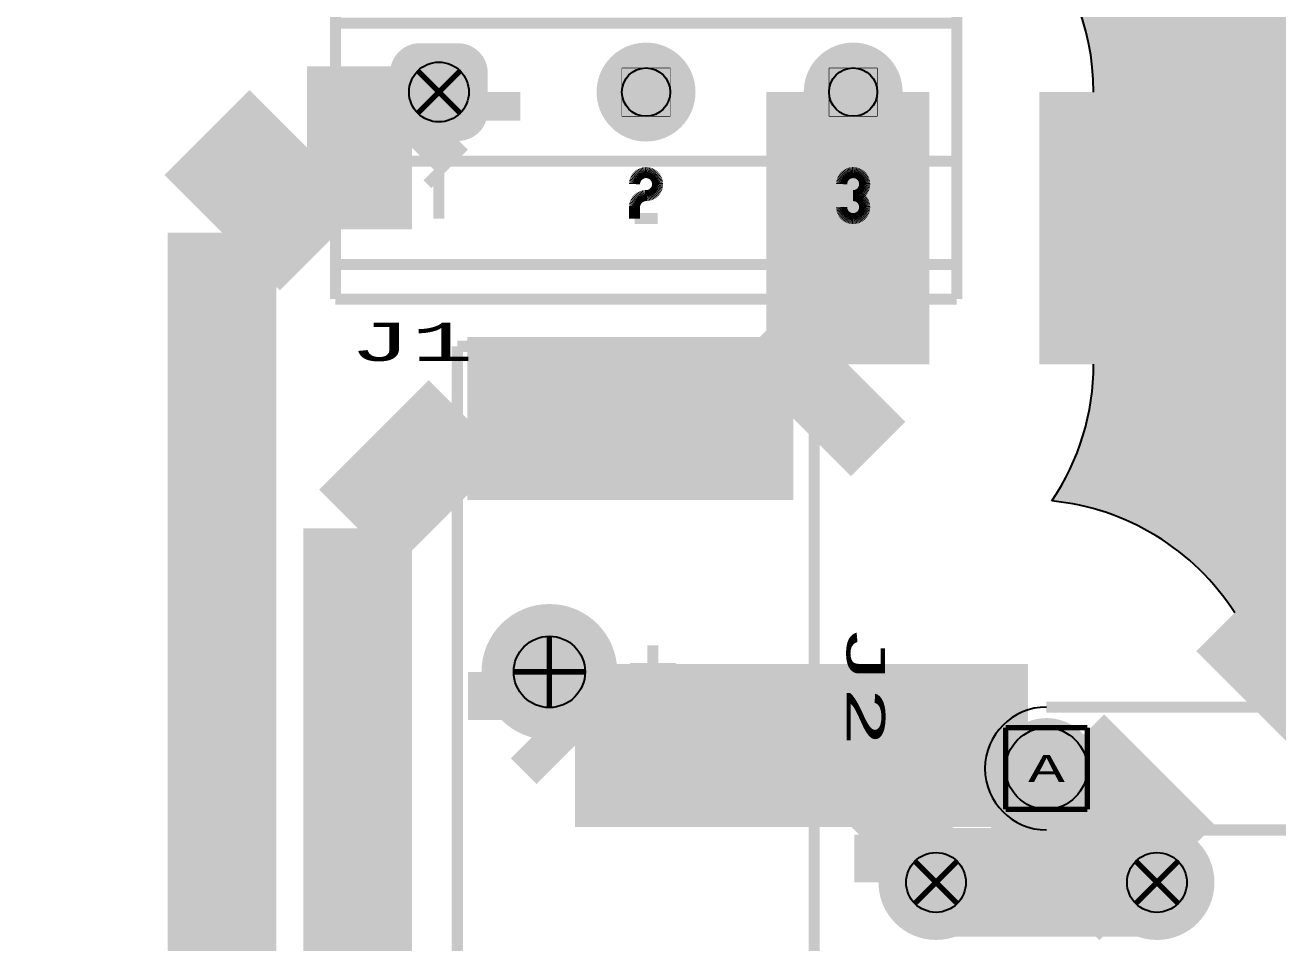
# Model space of a CAD drawing. Extents: x -3 to 268, y -4 to 76.
# Drawn here: x -2.53 to 20.51, y 29.56 to 46.45 of the extents above; entities that cross this region are included whole.
import ezdxf
from ezdxf.enums import TextEntityAlignment as Align

# ---------------------------------------------------------------- set-up
doc = ezdxf.new("R2010")
doc.units = 0
for name, color, linetype in [('3D_INFO_TOP', 1, 'CONTINUOUS'), ('BOARD_OUTLINE', 2, 'CONTINUOUS'), ('COPPER_BOTTOM', 3, 'CONTINUOUS'), ('COPPER_TOP', 1, 'CONTINUOUS'), ('DRILL', 255, 'CONTINUOUS'), ('DRILL_SYMBOLS', 255, 'CONTINUOUS'), ('SILKSCREEN_TOP', 4, 'CONTINUOUS'), ('SOLDER_MASK_BOTTOM', 212, 'CONTINUOUS'), ('SOLDER_MASK_TOP', 200, 'CONTINUOUS')]:
    doc.layers.add(name, color=color, linetype=linetype)
doc.styles.add('MONOTxtStyle', font='monotxt')

msp = doc.modelspace()

# ---------------------------------------------------------------- hatches: boundary and pattern name
at = {"layer": 'COPPER_BOTTOM'}
h = msp.add_hatch(color=3, dxfattribs=at)
edge = h.paths.add_edge_path()
edge.add_line((17.121773, 40.204), (17.121773, 45.212))
edge.add_arc((12.6, 45.212), 4.521773, 0, 89.39211)
edge.add_arc((10.1331, 52.8689), 4.019354, 308.732923, 340.122653)
edge.add_arc((12.6731, 55.588898), 4.270563, 286.877979, 306.271863)
edge.add_arc((19.16, 52.832), 4.019354, 189.828621, 270)
edge.add_line((19.16, 48.812646), (22.617722, 48.812646))
edge.add_arc((26.416, 47.498), 4.019354, 160.908426, 263.066546)
edge.add_arc((29.464, 41.148), 4.248918, 146.258643, 229.937248)
edge.add_arc((27.94, 33.02), 5.024192, 103.944214, 180)
edge.add_line((22.915808, 33.02), (22.915808, 24.316983))
edge.add_arc((22.86, 23.876), 0.4445, 82.787348, 96.488087)
edge.add_line((22.809773, 24.317653), (22.809773, 24.892))
edge.add_arc((18.288, 24.892), 4.521773, 0, 39.710513)
edge.add_arc((18.287998, 30.670001), 4.521773, 320.289521, 45)
edge.add_line((21.485375, 33.867377), (19.719707, 35.633045))
edge.add_arc((15.916, 33.188), 4.521773, 32.733139, 84.39963)
edge.add_arc((12.6, 40.204), 4.521773, 326.194389, 0)
h = msp.add_hatch(color=256, dxfattribs=at)
edge = h.paths.add_edge_path()
edge.add_line((4.180459, 45.56125), (4.180459, 44.86275))
edge.add_arc((4.73075, 44.86275), 0.550291, 180, 270)
edge.add_line((4.73075, 44.312459), (5.42925, 44.312459))
edge.add_arc((5.42925, 44.86275), 0.550291, 270, 0)
edge.add_line((5.979541, 44.86275), (5.979541, 45.56125))
edge.add_arc((5.42925, 45.56125), 0.550291, 0, 90)
edge.add_line((5.42925, 46.111541), (4.73075, 46.111541))
edge.add_arc((4.73075, 45.56125), 0.550291, 90, 180)
edge = h.paths.add_edge_path()
edge.add_arc((5.08, 45.212), 0.550291, 0, 360)
h = msp.add_hatch(color=256, dxfattribs=at)
edge = h.paths.add_edge_path()
edge.add_arc((8.89, 45.212), 0.910082, 0, 360)
edge = h.paths.add_edge_path()
edge.add_arc((8.89, 45.212), 0.4445, 0, 360)
h = msp.add_hatch(color=256, dxfattribs=at)
edge = h.paths.add_edge_path()
edge.add_arc((12.7, 45.212), 0.910082, 0, 360)
edge = h.paths.add_edge_path()
edge.add_arc((12.7, 45.212), 0.4445, 0, 360)
h = msp.add_hatch(color=256, dxfattribs=at)
edge = h.paths.add_edge_path()
edge.add_arc((7.112, 34.544001), 1.248918, 0, 360)
edge = h.paths.add_edge_path()
edge.add_arc((7.112, 34.544001), 0.656209, 0, 360)
msp.add_hatch(color=256, dxfattribs=at).paths.add_polyline_path([(17.1838, 32.766), (17.179332, 32.85694), (17.165972, 32.947004), (17.143849, 33.035326), (17.113175, 33.121053), (17.074246, 33.203361), (17.027437, 33.281458), (16.973199, 33.35459), (16.912054, 33.422054), (16.84459, 33.483199), (16.771458, 33.537437), (16.693361, 33.584246), (16.611053, 33.623175), (16.525326, 33.653849), (16.437004, 33.675972), (16.34694, 33.689332), (16.256, 33.6938), (16.16506, 33.689332), (16.074996, 33.675972), (15.986674, 33.653849), (15.900947, 33.623175), (15.818639, 33.584246), (15.740542, 33.537437), (15.66741, 33.483199), (15.599946, 33.422054), (15.538801, 33.35459), (15.484563, 33.281458), (15.437754, 33.203361), (15.398825, 33.121053), (15.368151, 33.035326), (15.346028, 32.947004), (15.332668, 32.85694), (15.3282, 32.766), (15.332668, 32.67506), (15.346028, 32.584996), (15.368151, 32.496674), (15.398825, 32.410947), (15.437754, 32.328639), (15.484563, 32.250542), (15.538801, 32.17741), (15.599946, 32.109946), (15.66741, 32.048801), (15.740542, 31.994563), (15.818639, 31.947754), (15.900947, 31.908825), (15.986674, 31.878151), (16.074996, 31.856028), (16.16506, 31.842668), (16.256, 31.8382), (16.256, 32.016), (16.182488, 32.019612), (16.109683, 32.030412), (16.038287, 32.048295), (15.968988, 32.073091), (15.902453, 32.10456), (15.839323, 32.142398), (15.780206, 32.186243), (15.72567, 32.23567), (15.676243, 32.290206), (15.632398, 32.349323), (15.59456, 32.412453), (15.563091, 32.478988), (15.538295, 32.548287), (15.520412, 32.619683), (15.509612, 32.692488), (15.506, 32.766), (15.509612, 32.839512), (15.520412, 32.912317), (15.538295, 32.983713), (15.563091, 33.053012), (15.59456, 33.119547), (15.632398, 33.182677), (15.676243, 33.241794), (15.72567, 33.29633), (15.780206, 33.345757), (15.839323, 33.389602), (15.902453, 33.42744), (15.968988, 33.458909), (16.038287, 33.483705), (16.109683, 33.501588), (16.182488, 33.512388), (16.256, 33.516), (16.329512, 33.512388), (16.402317, 33.501588), (16.473713, 33.483705), (16.543012, 33.458909), (16.609547, 33.42744), (16.672677, 33.389602), (16.731794, 33.345757), (16.78633, 33.29633), (16.835757, 33.241794), (16.879602, 33.182677), (16.91744, 33.119547), (16.948909, 33.053012), (16.973705, 32.983713), (16.991588, 32.912317), (17.002388, 32.839512), (17.006, 32.766), (17.002388, 32.692488), (16.991588, 32.619683), (16.973705, 32.548287), (16.948909, 32.478988), (16.91744, 32.412453), (16.879602, 32.349323), (16.835757, 32.290206), (16.78633, 32.23567), (16.731794, 32.186243), (16.672677, 32.142398), (16.609547, 32.10456), (16.543012, 32.073091), (16.473713, 32.048295), (16.402317, 32.030412), (16.329512, 32.019612), (16.256, 32.016), (16.256, 31.8382), (16.34694, 31.842668), (16.437004, 31.856028), (16.525326, 31.878151), (16.611053, 31.908825), (16.693361, 31.947754), (16.771458, 31.994563), (16.84459, 32.048801), (16.912054, 32.109946), (16.973199, 32.17741), (17.027437, 32.250542), (17.074246, 32.328639), (17.113175, 32.410947), (17.143849, 32.496674), (17.165972, 32.584996), (17.179332, 32.67506)])
h = msp.add_hatch(color=256, dxfattribs=at)
edge = h.paths.add_edge_path()
edge.add_arc((14.224, 30.67), 1.058418, 0, 360)
edge = h.paths.add_edge_path()
edge.add_arc((14.224, 30.67), 0.550291, 0, 360)
h = msp.add_hatch(color=256, dxfattribs=at)
edge = h.paths.add_edge_path()
edge.add_arc((18.288, 30.67), 1.058418, 0, 360)
edge = h.paths.add_edge_path()
edge.add_arc((18.288, 30.67), 0.550291, 0, 360)
at = {"layer": 'COPPER_TOP'}
h = msp.add_hatch(color=256, dxfattribs=at)
edge = h.paths.add_edge_path()
edge.add_line((4.180459, 45.56125), (4.180459, 44.86275))
edge.add_arc((4.73075, 44.86275), 0.550291, 180, 270)
edge.add_line((4.73075, 44.312459), (5.42925, 44.312459))
edge.add_arc((5.42925, 44.86275), 0.550291, 270, 0)
edge.add_line((5.979541, 44.86275), (5.979541, 45.56125))
edge.add_arc((5.42925, 45.56125), 0.550291, 0, 90)
edge.add_line((5.42925, 46.111541), (4.73075, 46.111541))
edge.add_arc((4.73075, 45.56125), 0.550291, 90, 180)
edge = h.paths.add_edge_path()
edge.add_arc((5.08, 45.212), 0.550291, 0, 360)
h = msp.add_hatch(color=256, dxfattribs=at)
edge = h.paths.add_edge_path()
edge.add_arc((8.89, 45.212), 0.910082, 0, 360)
edge = h.paths.add_edge_path()
edge.add_arc((8.89, 45.212), 0.4445, 0, 360)
h = msp.add_hatch(color=256, dxfattribs=at)
edge = h.paths.add_edge_path()
edge.add_arc((12.7, 45.212), 0.910082, 0, 360)
edge = h.paths.add_edge_path()
edge.add_arc((12.7, 45.212), 0.4445, 0, 360)
h = msp.add_hatch(color=256, dxfattribs=at)
edge = h.paths.add_edge_path()
edge.add_arc((7.112, 34.544001), 1.248918, 0, 360)
edge = h.paths.add_edge_path()
edge.add_arc((7.112, 34.544001), 0.656209, 0, 360)
msp.add_hatch(color=256, dxfattribs=at).paths.add_polyline_path([(17.1838, 32.766), (17.179332, 32.85694), (17.165972, 32.947004), (17.143849, 33.035326), (17.113175, 33.121053), (17.074246, 33.203361), (17.027437, 33.281458), (16.973199, 33.35459), (16.912054, 33.422054), (16.84459, 33.483199), (16.771458, 33.537437), (16.693361, 33.584246), (16.611053, 33.623175), (16.525326, 33.653849), (16.437004, 33.675972), (16.34694, 33.689332), (16.256, 33.6938), (16.16506, 33.689332), (16.074996, 33.675972), (15.986674, 33.653849), (15.900947, 33.623175), (15.818639, 33.584246), (15.740542, 33.537437), (15.66741, 33.483199), (15.599946, 33.422054), (15.538801, 33.35459), (15.484563, 33.281458), (15.437754, 33.203361), (15.398825, 33.121053), (15.368151, 33.035326), (15.346028, 32.947004), (15.332668, 32.85694), (15.3282, 32.766), (15.332668, 32.67506), (15.346028, 32.584996), (15.368151, 32.496674), (15.398825, 32.410947), (15.437754, 32.328639), (15.484563, 32.250542), (15.538801, 32.17741), (15.599946, 32.109946), (15.66741, 32.048801), (15.740542, 31.994563), (15.818639, 31.947754), (15.900947, 31.908825), (15.986674, 31.878151), (16.074996, 31.856028), (16.16506, 31.842668), (16.256, 31.8382), (16.256, 32.016), (16.182488, 32.019612), (16.109683, 32.030412), (16.038287, 32.048295), (15.968988, 32.073091), (15.902453, 32.10456), (15.839323, 32.142398), (15.780206, 32.186243), (15.72567, 32.23567), (15.676243, 32.290206), (15.632398, 32.349323), (15.59456, 32.412453), (15.563091, 32.478988), (15.538295, 32.548287), (15.520412, 32.619683), (15.509612, 32.692488), (15.506, 32.766), (15.509612, 32.839512), (15.520412, 32.912317), (15.538295, 32.983713), (15.563091, 33.053012), (15.59456, 33.119547), (15.632398, 33.182677), (15.676243, 33.241794), (15.72567, 33.29633), (15.780206, 33.345757), (15.839323, 33.389602), (15.902453, 33.42744), (15.968988, 33.458909), (16.038287, 33.483705), (16.109683, 33.501588), (16.182488, 33.512388), (16.256, 33.516), (16.329512, 33.512388), (16.402317, 33.501588), (16.473713, 33.483705), (16.543012, 33.458909), (16.609547, 33.42744), (16.672677, 33.389602), (16.731794, 33.345757), (16.78633, 33.29633), (16.835757, 33.241794), (16.879602, 33.182677), (16.91744, 33.119547), (16.948909, 33.053012), (16.973705, 32.983713), (16.991588, 32.912317), (17.002388, 32.839512), (17.006, 32.766), (17.002388, 32.692488), (16.991588, 32.619683), (16.973705, 32.548287), (16.948909, 32.478988), (16.91744, 32.412453), (16.879602, 32.349323), (16.835757, 32.290206), (16.78633, 32.23567), (16.731794, 32.186243), (16.672677, 32.142398), (16.609547, 32.10456), (16.543012, 32.073091), (16.473713, 32.048295), (16.402317, 32.030412), (16.329512, 32.019612), (16.256, 32.016), (16.256, 31.8382), (16.34694, 31.842668), (16.437004, 31.856028), (16.525326, 31.878151), (16.611053, 31.908825), (16.693361, 31.947754), (16.771458, 31.994563), (16.84459, 32.048801), (16.912054, 32.109946), (16.973199, 32.17741), (17.027437, 32.250542), (17.074246, 32.328639), (17.113175, 32.410947), (17.143849, 32.496674), (17.165972, 32.584996), (17.179332, 32.67506)])
h = msp.add_hatch(color=256, dxfattribs=at)
edge = h.paths.add_edge_path()
edge.add_arc((14.224, 30.67), 1.058418, 0, 360)
edge = h.paths.add_edge_path()
edge.add_arc((14.224, 30.67), 0.550291, 0, 360)
h = msp.add_hatch(color=256, dxfattribs=at)
edge = h.paths.add_edge_path()
edge.add_arc((18.288, 30.67), 1.058418, 0, 360)
edge = h.paths.add_edge_path()
edge.add_arc((18.288, 30.67), 0.550291, 0, 360)
at = {"layer": 'DRILL'}
h = msp.add_hatch(color=255, dxfattribs=at)
edge = h.paths.add_edge_path()
edge.add_arc((5.08, 45.212), 0.550291, 0, 360)
h = msp.add_hatch(color=255, dxfattribs=at)
edge = h.paths.add_edge_path()
edge.add_arc((8.89, 45.212), 0.4445, 0, 360)
h = msp.add_hatch(color=255, dxfattribs=at)
edge = h.paths.add_edge_path()
edge.add_arc((12.7, 45.212), 0.4445, 0, 360)
h = msp.add_hatch(color=255, dxfattribs=at)
edge = h.paths.add_edge_path()
edge.add_arc((7.112, 34.544001), 0.656209, 0, 360)
h = msp.add_hatch(color=255, dxfattribs=at)
edge = h.paths.add_edge_path()
edge.add_arc((16.256, 32.766), 0.75, 0, 360)
h = msp.add_hatch(color=255, dxfattribs=at)
edge = h.paths.add_edge_path()
edge.add_arc((14.224, 30.67), 0.550291, 0, 360)
h = msp.add_hatch(color=255, dxfattribs=at)
edge = h.paths.add_edge_path()
edge.add_arc((18.288, 30.67), 0.550291, 0, 360)
at = {"layer": 'SOLDER_MASK_BOTTOM'}
h = msp.add_hatch(color=256, dxfattribs=at)
edge = h.paths.add_edge_path()
edge.add_line((4.180459, 45.56125), (4.180459, 44.86275))
edge.add_arc((4.73075, 44.86275), 0.550291, 180, 270)
edge.add_line((4.73075, 44.312459), (5.42925, 44.312459))
edge.add_arc((5.42925, 44.86275), 0.550291, 270, 0)
edge.add_line((5.979541, 44.86275), (5.979541, 45.56125))
edge.add_arc((5.42925, 45.56125), 0.550291, 0, 90)
edge.add_line((5.42925, 46.111541), (4.73075, 46.111541))
edge.add_arc((4.73075, 45.56125), 0.550291, 90, 180)
edge = h.paths.add_edge_path()
edge.add_arc((5.08, 45.212), 0.550291, 0, 360)
h = msp.add_hatch(color=256, dxfattribs=at)
edge = h.paths.add_edge_path()
edge.add_arc((8.89, 45.212), 0.910082, 0, 360)
edge = h.paths.add_edge_path()
edge.add_arc((8.89, 45.212), 0.4445, 0, 360)
h = msp.add_hatch(color=256, dxfattribs=at)
edge = h.paths.add_edge_path()
edge.add_arc((12.7, 45.212), 0.910082, 0, 360)
edge = h.paths.add_edge_path()
edge.add_arc((12.7, 45.212), 0.4445, 0, 360)
h = msp.add_hatch(color=256, dxfattribs=at)
edge = h.paths.add_edge_path()
edge.add_arc((7.112, 34.544001), 1.248918, 0, 360)
edge = h.paths.add_edge_path()
edge.add_arc((7.112, 34.544001), 0.656209, 0, 360)
msp.add_hatch(color=212, dxfattribs=at).paths.add_polyline_path([(17.1838, 32.766), (17.179332, 32.85694), (17.165972, 32.947004), (17.143849, 33.035326), (17.113175, 33.121053), (17.074246, 33.203361), (17.027437, 33.281458), (16.973199, 33.35459), (16.912054, 33.422054), (16.84459, 33.483199), (16.771458, 33.537437), (16.693361, 33.584246), (16.611053, 33.623175), (16.525326, 33.653849), (16.437004, 33.675972), (16.34694, 33.689332), (16.256, 33.6938), (16.16506, 33.689332), (16.074996, 33.675972), (15.986674, 33.653849), (15.900947, 33.623175), (15.818639, 33.584246), (15.740542, 33.537437), (15.66741, 33.483199), (15.599946, 33.422054), (15.538801, 33.35459), (15.484563, 33.281458), (15.437754, 33.203361), (15.398825, 33.121053), (15.368151, 33.035326), (15.346028, 32.947004), (15.332668, 32.85694), (15.3282, 32.766), (15.332668, 32.67506), (15.346028, 32.584996), (15.368151, 32.496674), (15.398825, 32.410947), (15.437754, 32.328639), (15.484563, 32.250542), (15.538801, 32.17741), (15.599946, 32.109946), (15.66741, 32.048801), (15.740542, 31.994563), (15.818639, 31.947754), (15.900947, 31.908825), (15.986674, 31.878151), (16.074996, 31.856028), (16.16506, 31.842668), (16.256, 31.8382), (16.256, 32.016), (16.182488, 32.019612), (16.109683, 32.030412), (16.038287, 32.048295), (15.968988, 32.073091), (15.902453, 32.10456), (15.839323, 32.142398), (15.780206, 32.186243), (15.72567, 32.23567), (15.676243, 32.290206), (15.632398, 32.349323), (15.59456, 32.412453), (15.563091, 32.478988), (15.538295, 32.548287), (15.520412, 32.619683), (15.509612, 32.692488), (15.506, 32.766), (15.509612, 32.839512), (15.520412, 32.912317), (15.538295, 32.983713), (15.563091, 33.053012), (15.59456, 33.119547), (15.632398, 33.182677), (15.676243, 33.241794), (15.72567, 33.29633), (15.780206, 33.345757), (15.839323, 33.389602), (15.902453, 33.42744), (15.968988, 33.458909), (16.038287, 33.483705), (16.109683, 33.501588), (16.182488, 33.512388), (16.256, 33.516), (16.329512, 33.512388), (16.402317, 33.501588), (16.473713, 33.483705), (16.543012, 33.458909), (16.609547, 33.42744), (16.672677, 33.389602), (16.731794, 33.345757), (16.78633, 33.29633), (16.835757, 33.241794), (16.879602, 33.182677), (16.91744, 33.119547), (16.948909, 33.053012), (16.973705, 32.983713), (16.991588, 32.912317), (17.002388, 32.839512), (17.006, 32.766), (17.002388, 32.692488), (16.991588, 32.619683), (16.973705, 32.548287), (16.948909, 32.478988), (16.91744, 32.412453), (16.879602, 32.349323), (16.835757, 32.290206), (16.78633, 32.23567), (16.731794, 32.186243), (16.672677, 32.142398), (16.609547, 32.10456), (16.543012, 32.073091), (16.473713, 32.048295), (16.402317, 32.030412), (16.329512, 32.019612), (16.256, 32.016), (16.256, 31.8382), (16.34694, 31.842668), (16.437004, 31.856028), (16.525326, 31.878151), (16.611053, 31.908825), (16.693361, 31.947754), (16.771458, 31.994563), (16.84459, 32.048801), (16.912054, 32.109946), (16.973199, 32.17741), (17.027437, 32.250542), (17.074246, 32.328639), (17.113175, 32.410947), (17.143849, 32.496674), (17.165972, 32.584996), (17.179332, 32.67506)])
h = msp.add_hatch(color=256, dxfattribs=at)
edge = h.paths.add_edge_path()
edge.add_arc((14.224, 30.67), 1.058418, 0, 360)
edge = h.paths.add_edge_path()
edge.add_arc((14.224, 30.67), 0.550291, 0, 360)
h = msp.add_hatch(color=256, dxfattribs=at)
edge = h.paths.add_edge_path()
edge.add_arc((18.288, 30.67), 1.058418, 0, 360)
edge = h.paths.add_edge_path()
edge.add_arc((18.288, 30.67), 0.550291, 0, 360)
at = {"layer": 'SOLDER_MASK_TOP'}
h = msp.add_hatch(color=256, dxfattribs=at)
edge = h.paths.add_edge_path()
edge.add_line((4.180459, 45.56125), (4.180459, 44.86275))
edge.add_arc((4.73075, 44.86275), 0.550291, 180, 270)
edge.add_line((4.73075, 44.312459), (5.42925, 44.312459))
edge.add_arc((5.42925, 44.86275), 0.550291, 270, 0)
edge.add_line((5.979541, 44.86275), (5.979541, 45.56125))
edge.add_arc((5.42925, 45.56125), 0.550291, 0, 90)
edge.add_line((5.42925, 46.111541), (4.73075, 46.111541))
edge.add_arc((4.73075, 45.56125), 0.550291, 90, 180)
edge = h.paths.add_edge_path()
edge.add_arc((5.08, 45.212), 0.550291, 0, 360)
h = msp.add_hatch(color=256, dxfattribs=at)
edge = h.paths.add_edge_path()
edge.add_arc((8.89, 45.212), 0.910082, 0, 360)
edge = h.paths.add_edge_path()
edge.add_arc((8.89, 45.212), 0.4445, 0, 360)
h = msp.add_hatch(color=256, dxfattribs=at)
edge = h.paths.add_edge_path()
edge.add_arc((12.7, 45.212), 0.910082, 0, 360)
edge = h.paths.add_edge_path()
edge.add_arc((12.7, 45.212), 0.4445, 0, 360)
h = msp.add_hatch(color=256, dxfattribs=at)
edge = h.paths.add_edge_path()
edge.add_arc((7.112, 34.544001), 1.248918, 0, 360)
edge = h.paths.add_edge_path()
edge.add_arc((7.112, 34.544001), 0.656209, 0, 360)
msp.add_hatch(color=200, dxfattribs=at).paths.add_polyline_path([(17.1838, 32.766), (17.179332, 32.85694), (17.165972, 32.947004), (17.143849, 33.035326), (17.113175, 33.121053), (17.074246, 33.203361), (17.027437, 33.281458), (16.973199, 33.35459), (16.912054, 33.422054), (16.84459, 33.483199), (16.771458, 33.537437), (16.693361, 33.584246), (16.611053, 33.623175), (16.525326, 33.653849), (16.437004, 33.675972), (16.34694, 33.689332), (16.256, 33.6938), (16.16506, 33.689332), (16.074996, 33.675972), (15.986674, 33.653849), (15.900947, 33.623175), (15.818639, 33.584246), (15.740542, 33.537437), (15.66741, 33.483199), (15.599946, 33.422054), (15.538801, 33.35459), (15.484563, 33.281458), (15.437754, 33.203361), (15.398825, 33.121053), (15.368151, 33.035326), (15.346028, 32.947004), (15.332668, 32.85694), (15.3282, 32.766), (15.332668, 32.67506), (15.346028, 32.584996), (15.368151, 32.496674), (15.398825, 32.410947), (15.437754, 32.328639), (15.484563, 32.250542), (15.538801, 32.17741), (15.599946, 32.109946), (15.66741, 32.048801), (15.740542, 31.994563), (15.818639, 31.947754), (15.900947, 31.908825), (15.986674, 31.878151), (16.074996, 31.856028), (16.16506, 31.842668), (16.256, 31.8382), (16.256, 32.016), (16.182488, 32.019612), (16.109683, 32.030412), (16.038287, 32.048295), (15.968988, 32.073091), (15.902453, 32.10456), (15.839323, 32.142398), (15.780206, 32.186243), (15.72567, 32.23567), (15.676243, 32.290206), (15.632398, 32.349323), (15.59456, 32.412453), (15.563091, 32.478988), (15.538295, 32.548287), (15.520412, 32.619683), (15.509612, 32.692488), (15.506, 32.766), (15.509612, 32.839512), (15.520412, 32.912317), (15.538295, 32.983713), (15.563091, 33.053012), (15.59456, 33.119547), (15.632398, 33.182677), (15.676243, 33.241794), (15.72567, 33.29633), (15.780206, 33.345757), (15.839323, 33.389602), (15.902453, 33.42744), (15.968988, 33.458909), (16.038287, 33.483705), (16.109683, 33.501588), (16.182488, 33.512388), (16.256, 33.516), (16.329512, 33.512388), (16.402317, 33.501588), (16.473713, 33.483705), (16.543012, 33.458909), (16.609547, 33.42744), (16.672677, 33.389602), (16.731794, 33.345757), (16.78633, 33.29633), (16.835757, 33.241794), (16.879602, 33.182677), (16.91744, 33.119547), (16.948909, 33.053012), (16.973705, 32.983713), (16.991588, 32.912317), (17.002388, 32.839512), (17.006, 32.766), (17.002388, 32.692488), (16.991588, 32.619683), (16.973705, 32.548287), (16.948909, 32.478988), (16.91744, 32.412453), (16.879602, 32.349323), (16.835757, 32.290206), (16.78633, 32.23567), (16.731794, 32.186243), (16.672677, 32.142398), (16.609547, 32.10456), (16.543012, 32.073091), (16.473713, 32.048295), (16.402317, 32.030412), (16.329512, 32.019612), (16.256, 32.016), (16.256, 31.8382), (16.34694, 31.842668), (16.437004, 31.856028), (16.525326, 31.878151), (16.611053, 31.908825), (16.693361, 31.947754), (16.771458, 31.994563), (16.84459, 32.048801), (16.912054, 32.109946), (16.973199, 32.17741), (17.027437, 32.250542), (17.074246, 32.328639), (17.113175, 32.410947), (17.143849, 32.496674), (17.165972, 32.584996), (17.179332, 32.67506)])
h = msp.add_hatch(color=256, dxfattribs=at)
edge = h.paths.add_edge_path()
edge.add_arc((14.224, 30.67), 1.058418, 0, 360)
edge = h.paths.add_edge_path()
edge.add_arc((14.224, 30.67), 0.550291, 0, 360)
h = msp.add_hatch(color=256, dxfattribs=at)
edge = h.paths.add_edge_path()
edge.add_arc((18.288, 30.67), 1.058418, 0, 360)
edge = h.paths.add_edge_path()
edge.add_arc((18.288, 30.67), 0.550291, 0, 360)

# ---------------------------------------------------------------- linework, layer by layer
at = {"layer": '3D_INFO_TOP', "color": 1, "const_width": 0.1778}
for points in [[(3.175, 41.402), (3.175, 47.117)], [(14.605, 47.117), (14.605, 41.402)], [(14.605, 41.402), (3.175, 41.402)], [(14.605, 41.402), (3.175, 41.402)], [(5.4187, 0.529168), (5.4187, 40.534168)], [(11.9803, 40.534168), (5.4187, 40.534168)], [(11.9803, 0.529168), (11.9803, 40.534168)]]:
    msp.add_lwpolyline(points, dxfattribs=at)
at = {"layer": 'BOARD_OUTLINE', "color": 2, "const_width": 0.000001}
msp.add_lwpolyline([(-2.533186, 72.331085), (-2.533186, -4.317999)], dxfattribs=at)
at = {"layer": 'COPPER_BOTTOM', "color": 3}
for points, const_width in [([(5.08, 44.684), (5.08, 45.212)], 3), ([(12.6, 40.204), (12.6, 45.212)], 3), ([(17.121773, 40.204), (17.121773, 45.212)], 2), ([(12.6, 45.212), (12.7, 45.212)], 1.5), ([(1.092, 42.62511), (2.654893, 44.188)], 3), ([(2.654893, 44.188), (4.584, 44.188)], 3), ([(4.584, 44.188), (5.08, 44.684)], 1.5), ([(1.092, 18.75089), (1.092, 42.62511)], 2), ([(11.6, 39.204), (12.6, 40.204)], 3), ([(5.6, 39.204), (11.6, 39.204)], 3), ([(3.584, 37.188), (5.6, 39.204)], 2), ([(3.584, 26.188), (3.584, 37.188)], 2), ([(21.485375, 33.867377), (19.719707, 35.633045)], 2), ([(7.112, 33.66), (7.112, 34.544001)], 3), ([(7.584, 33.188), (15.916, 33.188)], 3), ([(7.584, 33.188), (7.112, 33.66)], 2), ([(14.224, 31.548), (12.584, 33.188)], 2), ([(18.288, 30.67), (16.256, 32.702)], 3), ([(14.224, 30.67), (14.224, 31.548)], 3), ([(14.224, 30.67), (18.288, 30.67)], 2)]:
    msp.add_lwpolyline(points, dxfattribs=dict(at, const_width=const_width))
at = {"layer": 'COPPER_BOTTOM', "const_width": 0.000001}
msp.add_lwpolyline([(17.1838, 32.766), (17.179332, 32.85694), (17.165972, 32.947004), (17.143849, 33.035326), (17.113175, 33.121053), (17.074246, 33.203361), (17.027437, 33.281458), (16.973199, 33.35459), (16.912054, 33.422054), (16.84459, 33.483199), (16.771458, 33.537437), (16.693361, 33.584246), (16.611053, 33.623175), (16.525326, 33.653849), (16.437004, 33.675972), (16.34694, 33.689332), (16.256, 33.6938), (16.16506, 33.689332), (16.074996, 33.675972), (15.986674, 33.653849), (15.900947, 33.623175), (15.818639, 33.584246), (15.740542, 33.537437), (15.66741, 33.483199), (15.599946, 33.422054), (15.538801, 33.35459), (15.484563, 33.281458), (15.437754, 33.203361), (15.398825, 33.121053), (15.368151, 33.035326), (15.346028, 32.947004), (15.332668, 32.85694), (15.3282, 32.766), (15.332668, 32.67506), (15.346028, 32.584996), (15.368151, 32.496674), (15.398825, 32.410947), (15.437754, 32.328639), (15.484563, 32.250542), (15.538801, 32.17741), (15.599946, 32.109946), (15.66741, 32.048801), (15.740542, 31.994563), (15.818639, 31.947754), (15.900947, 31.908825), (15.986674, 31.878151), (16.074996, 31.856028), (16.16506, 31.842668), (16.256, 31.8382), (16.256, 32.016), (16.182488, 32.019612), (16.109683, 32.030412), (16.038287, 32.048295), (15.968988, 32.073091), (15.902453, 32.10456), (15.839323, 32.142398), (15.780206, 32.186243), (15.72567, 32.23567), (15.676243, 32.290206), (15.632398, 32.349323), (15.59456, 32.412453), (15.563091, 32.478988), (15.538295, 32.548287), (15.520412, 32.619683), (15.509612, 32.692488), (15.506, 32.766), (15.509612, 32.839512), (15.520412, 32.912317), (15.538295, 32.983713), (15.563091, 33.053012), (15.59456, 33.119547), (15.632398, 33.182677), (15.676243, 33.241794), (15.72567, 33.29633), (15.780206, 33.345757), (15.839323, 33.389602), (15.902453, 33.42744), (15.968988, 33.458909), (16.038287, 33.483705), (16.109683, 33.501588), (16.182488, 33.512388), (16.256, 33.516), (16.329512, 33.512388), (16.402317, 33.501588), (16.473713, 33.483705), (16.543012, 33.458909), (16.609547, 33.42744), (16.672677, 33.389602), (16.731794, 33.345757), (16.78633, 33.29633), (16.835757, 33.241794), (16.879602, 33.182677), (16.91744, 33.119547), (16.948909, 33.053012), (16.973705, 32.983713), (16.991588, 32.912317), (17.002388, 32.839512), (17.006, 32.766), (17.002388, 32.692488), (16.991588, 32.619683), (16.973705, 32.548287), (16.948909, 32.478988), (16.91744, 32.412453), (16.879602, 32.349323), (16.835757, 32.290206), (16.78633, 32.23567), (16.731794, 32.186243), (16.672677, 32.142398), (16.609547, 32.10456), (16.543012, 32.073091), (16.473713, 32.048295), (16.402317, 32.030412), (16.329512, 32.019612), (16.256, 32.016), (16.256, 31.8382), (16.34694, 31.842668), (16.437004, 31.856028), (16.525326, 31.878151), (16.611053, 31.908825), (16.693361, 31.947754), (16.771458, 31.994563), (16.84459, 32.048801), (16.912054, 32.109946), (16.973199, 32.17741), (17.027437, 32.250542), (17.074246, 32.328639), (17.113175, 32.410947), (17.143849, 32.496674), (17.165972, 32.584996), (17.179332, 32.67506), (17.1838, 32.766)], dxfattribs=at)
at = {"layer": 'COPPER_BOTTOM', "color": 3}
for centre, start, end in [((12.6, 45.212), 0, 89.39211), ((12.6, 40.204), 326.194389, 0), ((15.916, 33.188), 32.733139, 84.39963)]:
    msp.add_arc(centre, 4.521773, start, end, dxfattribs=at)
at = {"layer": 'COPPER_TOP', "const_width": 0.000001}
msp.add_lwpolyline([(17.1838, 32.766), (17.179332, 32.85694), (17.165972, 32.947004), (17.143849, 33.035326), (17.113175, 33.121053), (17.074246, 33.203361), (17.027437, 33.281458), (16.973199, 33.35459), (16.912054, 33.422054), (16.84459, 33.483199), (16.771458, 33.537437), (16.693361, 33.584246), (16.611053, 33.623175), (16.525326, 33.653849), (16.437004, 33.675972), (16.34694, 33.689332), (16.256, 33.6938), (16.16506, 33.689332), (16.074996, 33.675972), (15.986674, 33.653849), (15.900947, 33.623175), (15.818639, 33.584246), (15.740542, 33.537437), (15.66741, 33.483199), (15.599946, 33.422054), (15.538801, 33.35459), (15.484563, 33.281458), (15.437754, 33.203361), (15.398825, 33.121053), (15.368151, 33.035326), (15.346028, 32.947004), (15.332668, 32.85694), (15.3282, 32.766), (15.332668, 32.67506), (15.346028, 32.584996), (15.368151, 32.496674), (15.398825, 32.410947), (15.437754, 32.328639), (15.484563, 32.250542), (15.538801, 32.17741), (15.599946, 32.109946), (15.66741, 32.048801), (15.740542, 31.994563), (15.818639, 31.947754), (15.900947, 31.908825), (15.986674, 31.878151), (16.074996, 31.856028), (16.16506, 31.842668), (16.256, 31.8382), (16.256, 32.016), (16.182488, 32.019612), (16.109683, 32.030412), (16.038287, 32.048295), (15.968988, 32.073091), (15.902453, 32.10456), (15.839323, 32.142398), (15.780206, 32.186243), (15.72567, 32.23567), (15.676243, 32.290206), (15.632398, 32.349323), (15.59456, 32.412453), (15.563091, 32.478988), (15.538295, 32.548287), (15.520412, 32.619683), (15.509612, 32.692488), (15.506, 32.766), (15.509612, 32.839512), (15.520412, 32.912317), (15.538295, 32.983713), (15.563091, 33.053012), (15.59456, 33.119547), (15.632398, 33.182677), (15.676243, 33.241794), (15.72567, 33.29633), (15.780206, 33.345757), (15.839323, 33.389602), (15.902453, 33.42744), (15.968988, 33.458909), (16.038287, 33.483705), (16.109683, 33.501588), (16.182488, 33.512388), (16.256, 33.516), (16.329512, 33.512388), (16.402317, 33.501588), (16.473713, 33.483705), (16.543012, 33.458909), (16.609547, 33.42744), (16.672677, 33.389602), (16.731794, 33.345757), (16.78633, 33.29633), (16.835757, 33.241794), (16.879602, 33.182677), (16.91744, 33.119547), (16.948909, 33.053012), (16.973705, 32.983713), (16.991588, 32.912317), (17.002388, 32.839512), (17.006, 32.766), (17.002388, 32.692488), (16.991588, 32.619683), (16.973705, 32.548287), (16.948909, 32.478988), (16.91744, 32.412453), (16.879602, 32.349323), (16.835757, 32.290206), (16.78633, 32.23567), (16.731794, 32.186243), (16.672677, 32.142398), (16.609547, 32.10456), (16.543012, 32.073091), (16.473713, 32.048295), (16.402317, 32.030412), (16.329512, 32.019612), (16.256, 32.016), (16.256, 31.8382), (16.34694, 31.842668), (16.437004, 31.856028), (16.525326, 31.878151), (16.611053, 31.908825), (16.693361, 31.947754), (16.771458, 31.994563), (16.84459, 32.048801), (16.912054, 32.109946), (16.973199, 32.17741), (17.027437, 32.250542), (17.074246, 32.328639), (17.113175, 32.410947), (17.143849, 32.496674), (17.165972, 32.584996), (17.179332, 32.67506), (17.1838, 32.766)], dxfattribs=at)
at = {"layer": 'DRILL', "color": 255}
for centre, radius in [((5.08, 45.212), 0.550291), ((8.89, 45.212), 0.4445), ((12.7, 45.212), 0.4445), ((7.112, 34.544001), 0.656209), ((16.256, 32.766), 0.75), ((14.224, 30.67), 0.550291), ((18.288, 30.67), 0.550291)]:
    msp.add_circle(centre, radius, dxfattribs=at)
at = {"layer": 'DRILL_SYMBOLS', "color": 7}
for points, const_width in [([(4.690886, 45.601114), (5.469114, 44.822886)], 0.1), ([(4.690886, 44.822886), (5.469114, 45.601114)], 0.1), ([(9.3345, 45.6565), (8.4455, 45.6565)], 0.01), ([(8.4455, 45.6565), (8.4455, 44.7675)], 0.01), ([(9.3345, 44.7675), (9.3345, 45.6565)], 0.01), ([(13.1445, 45.6565), (12.2555, 45.6565)], 0.01), ([(12.2555, 45.6565), (12.2555, 44.7675)], 0.01), ([(13.1445, 44.7675), (13.1445, 45.6565)], 0.01), ([(8.4455, 44.7675), (9.3345, 44.7675)], 0.01), ([(12.2555, 44.7675), (13.1445, 44.7675)], 0.01), ([(7.112, 33.887792), (7.112, 35.20021)], 0.1), ([(6.455791, 34.544001), (7.768209, 34.544001)], 0.1), ([(17.006, 33.516), (15.506, 33.516)], 0.1), ([(15.506, 33.516), (15.506, 32.016)], 0.1), ([(17.006, 32.016), (17.006, 33.516)], 0.1), ([(15.506, 32.016), (17.006, 32.016)], 0.1), ([(13.834886, 31.059114), (14.613114, 30.280886)], 0.1), ([(13.834886, 30.280886), (14.613114, 31.059114)], 0.1), ([(17.898886, 30.280886), (18.677114, 31.059114)], 0.1), ([(17.898886, 31.059114), (18.677114, 30.280886)], 0.1)]:
    msp.add_lwpolyline(points, dxfattribs=dict(at, const_width=const_width))
at = {"layer": 'SILKSCREEN_TOP', "color": 4, "const_width": 0.2032}
for points in [[(3.175, 41.402), (3.175, 49.022)], [(14.605, 49.022), (14.605, 41.402)], [(3.175, 46.482), (14.605, 46.482)], [(3.175, 43.942), (14.605, 43.942)], [(4.868332, 43.518667), (5.08, 43.730333)], [(5.08, 43.730333), (5.08, 42.883667)], [(8.768592, 43.692087), (8.753943, 43.680846)], [(8.784166, 43.702008), (8.768592, 43.692087)], [(8.800545, 43.710535), (8.784166, 43.702008)], [(8.817605, 43.717601), (8.800545, 43.710535)], [(8.835216, 43.723154), (8.817605, 43.717601)], [(8.853244, 43.727151), (8.835216, 43.723154)], [(8.871552, 43.729561), (8.853244, 43.727151)], [(8.89, 43.730367), (8.871552, 43.729561)], [(8.908447, 43.729561), (8.89, 43.730367)], [(8.926755, 43.727151), (8.908447, 43.729561)], [(8.944783, 43.723154), (8.926755, 43.727151)], [(8.962394, 43.717601), (8.944783, 43.723154)], [(8.979454, 43.710535), (8.962394, 43.717601)], [(8.995833, 43.702008), (8.979454, 43.710535)], [(9.011407, 43.692087), (8.995833, 43.702008)], [(9.026056, 43.680846), (9.011407, 43.692087)], [(12.578592, 43.692087), (12.563943, 43.680846)], [(12.594166, 43.702008), (12.578592, 43.692087)], [(12.610545, 43.710535), (12.594166, 43.702008)], [(12.627605, 43.717601), (12.610545, 43.710535)], [(12.645216, 43.723154), (12.627605, 43.717601)], [(12.663244, 43.727151), (12.645216, 43.723154)], [(12.681552, 43.729561), (12.663244, 43.727151)], [(12.7, 43.730367), (12.681552, 43.729561)], [(12.718447, 43.729561), (12.7, 43.730367)], [(12.736755, 43.727151), (12.718447, 43.729561)], [(12.754783, 43.723154), (12.736755, 43.727151)], [(12.772394, 43.717601), (12.754783, 43.723154)], [(12.789454, 43.710535), (12.772394, 43.717601)], [(12.805833, 43.702008), (12.789454, 43.710535)], [(12.821407, 43.692087), (12.805833, 43.702008)], [(12.836056, 43.680846), (12.821407, 43.692087)], [(8.679138, 43.537147), (8.678333, 43.518701)], [(8.681548, 43.555455), (8.679138, 43.537147)], [(8.685545, 43.573483), (8.681548, 43.555455)], [(8.691098, 43.591094), (8.685545, 43.573483)], [(8.698164, 43.608154), (8.691098, 43.591094)], [(8.706691, 43.624533), (8.698164, 43.608154)], [(8.716612, 43.640107), (8.706691, 43.624533)], [(8.727853, 43.654756), (8.716612, 43.640107)], [(8.740328, 43.668371), (8.727853, 43.654756)], [(8.753943, 43.680846), (8.740328, 43.668371)], [(9.039671, 43.668371), (9.026056, 43.680846)], [(9.052146, 43.654756), (9.039671, 43.668371)], [(9.063387, 43.640107), (9.052146, 43.654756)], [(9.073308, 43.624533), (9.063387, 43.640107)], [(9.081835, 43.608154), (9.073308, 43.624533)], [(9.088901, 43.591094), (9.081835, 43.608154)], [(9.094454, 43.573483), (9.088901, 43.591094)], [(9.088901, 43.446305), (9.094454, 43.463916)], [(9.098451, 43.555455), (9.094454, 43.573483)], [(9.094454, 43.463916), (9.098451, 43.481944)], [(9.100861, 43.537147), (9.098451, 43.555455)], [(9.098451, 43.481944), (9.100861, 43.500252)], [(9.101667, 43.5187), (9.100861, 43.537147)], [(9.100861, 43.500252), (9.101667, 43.5187)], [(12.489138, 43.537147), (12.488333, 43.518701)], [(12.491548, 43.555455), (12.489138, 43.537147)], [(12.495545, 43.573483), (12.491548, 43.555455)], [(12.501098, 43.591094), (12.495545, 43.573483)], [(12.508164, 43.608154), (12.501098, 43.591094)], [(12.516691, 43.624533), (12.508164, 43.608154)], [(12.526612, 43.640107), (12.516691, 43.624533)], [(12.537853, 43.654756), (12.526612, 43.640107)], [(12.550328, 43.668371), (12.537853, 43.654756)], [(12.563943, 43.680846), (12.550328, 43.668371)], [(12.849671, 43.668371), (12.836056, 43.680846)], [(12.862146, 43.654756), (12.849671, 43.668371)], [(12.873387, 43.640107), (12.862146, 43.654756)], [(12.883308, 43.624533), (12.873387, 43.640107)], [(12.891835, 43.608154), (12.883308, 43.624533)], [(12.898901, 43.591094), (12.891835, 43.608154)], [(12.904454, 43.573483), (12.898901, 43.591094)], [(12.898901, 43.446305), (12.904454, 43.463916)], [(12.908451, 43.555455), (12.904454, 43.573483)], [(12.904454, 43.463916), (12.908451, 43.481944)], [(12.910861, 43.537147), (12.908451, 43.555455)], [(12.908451, 43.481944), (12.910861, 43.500252)], [(12.911667, 43.5187), (12.910861, 43.537147)], [(12.910861, 43.500252), (12.911667, 43.5187)], [(8.727852, 43.231357), (8.716611, 43.216707)], [(8.740328, 43.244971), (8.727852, 43.231357)], [(8.753942, 43.257447), (8.740328, 43.244971)], [(8.768592, 43.268688), (8.753942, 43.257447)], [(8.784166, 43.278609), (8.768592, 43.268688)], [(8.800545, 43.287136), (8.784166, 43.278609)], [(8.817605, 43.294202), (8.800545, 43.287136)], [(8.835216, 43.299755), (8.817605, 43.294202)], [(8.853244, 43.303752), (8.835216, 43.299755)], [(8.871551, 43.306162), (8.853244, 43.303752)], [(8.89, 43.306968), (8.871551, 43.306162)], [(8.89, 43.307033), (8.908447, 43.307838)], [(8.908447, 43.307838), (8.926755, 43.310248)], [(8.926755, 43.310248), (8.944783, 43.314245)], [(8.944783, 43.314245), (8.962394, 43.319798)], [(8.962394, 43.319798), (8.979454, 43.326864)], [(8.979454, 43.326864), (8.995833, 43.335391)], [(8.995833, 43.335391), (9.011407, 43.345312)], [(9.011407, 43.345312), (9.026056, 43.356553)], [(9.026056, 43.356553), (9.039671, 43.369028)], [(9.039671, 43.369028), (9.052146, 43.382643)], [(9.052146, 43.382643), (9.063387, 43.397292)], [(9.063387, 43.397292), (9.073308, 43.412866)], [(9.073308, 43.412866), (9.081835, 43.429245)], [(9.081835, 43.429245), (9.088901, 43.446305)], [(12.7, 43.307033), (12.718447, 43.307838)], [(12.700001, 43.306966), (12.7, 43.306967)], [(12.718448, 43.306161), (12.700001, 43.306966)], [(12.718447, 43.307838), (12.736755, 43.310248)], [(12.736756, 43.303751), (12.718448, 43.306161)], [(12.736755, 43.310248), (12.754783, 43.314245)], [(12.754784, 43.299754), (12.736756, 43.303751)], [(12.754783, 43.314245), (12.772394, 43.319798)], [(12.772395, 43.294201), (12.754784, 43.299754)], [(12.772394, 43.319798), (12.789454, 43.326864)], [(12.789455, 43.287135), (12.772395, 43.294201)], [(12.789454, 43.326864), (12.805833, 43.335391)], [(12.805834, 43.278608), (12.789455, 43.287135)], [(12.805833, 43.335391), (12.821407, 43.345312)], [(12.821408, 43.268686), (12.805834, 43.278608)], [(12.821407, 43.345312), (12.836056, 43.356553)], [(12.836057, 43.257445), (12.821408, 43.268686)], [(12.836056, 43.356553), (12.849671, 43.369028)], [(12.849671, 43.24497), (12.836057, 43.257445)], [(12.849671, 43.369028), (12.862146, 43.382643)], [(12.862146, 43.231356), (12.849671, 43.24497)], [(12.862146, 43.382643), (12.873387, 43.397292)], [(12.873388, 43.216706), (12.862146, 43.231356)], [(12.873387, 43.397292), (12.883308, 43.412866)], [(12.883308, 43.412866), (12.891835, 43.429245)], [(12.891835, 43.429245), (12.898901, 43.446305)], [(8.679137, 43.113748), (8.678332, 43.095301)], [(8.678332, 42.883667), (8.678332, 43.095333)], [(8.681547, 43.132055), (8.679137, 43.113748)], [(8.685544, 43.150083), (8.681547, 43.132055)], [(8.691097, 43.167694), (8.685544, 43.150083)], [(8.698163, 43.184754), (8.691097, 43.167694)], [(8.70669, 43.201134), (8.698163, 43.184754)], [(8.716611, 43.216707), (8.70669, 43.201134)], [(12.488333, 43.095301), (12.489138, 43.076853)], [(12.489138, 43.076853), (12.491548, 43.058545)], [(12.491548, 43.058545), (12.495545, 43.040517)], [(12.495545, 43.040517), (12.501097, 43.022906)], [(12.501097, 43.022906), (12.508164, 43.005846)], [(12.508164, 43.005846), (12.51669, 42.989467)], [(12.883309, 43.201132), (12.873388, 43.216706)], [(12.883308, 42.989465), (12.891835, 43.005844)], [(12.891835, 43.184753), (12.883309, 43.201132)], [(12.898902, 43.167693), (12.891835, 43.184753)], [(12.891835, 43.005844), (12.898901, 43.022904)], [(12.898901, 43.022904), (12.904454, 43.040515)], [(12.904454, 43.150082), (12.898902, 43.167693)], [(12.908451, 43.132054), (12.904454, 43.150082)], [(12.904454, 43.040515), (12.908451, 43.058543)], [(12.910861, 43.113746), (12.908451, 43.132054)], [(12.908451, 43.058543), (12.910861, 43.076851)], [(12.911666, 43.095299), (12.910861, 43.113746)], [(12.910861, 43.076851), (12.911666, 43.095299)], [(9.101668, 42.883667), (8.678332, 42.883667)], [(12.51669, 42.989467), (12.526611, 42.973893)], [(12.526611, 42.973893), (12.537853, 42.959243)], [(12.537853, 42.959243), (12.550328, 42.945629)], [(12.550328, 42.945629), (12.563942, 42.933154)], [(12.563942, 42.933154), (12.578591, 42.921913)], [(12.578591, 42.921913), (12.594165, 42.911991)], [(12.594165, 42.911991), (12.610544, 42.903464)], [(12.610544, 42.903464), (12.627604, 42.896398)], [(12.627604, 42.896398), (12.645215, 42.890845)], [(12.645215, 42.890845), (12.663243, 42.886848)], [(12.663243, 42.886848), (12.681551, 42.884438)], [(12.681551, 42.884438), (12.699999, 42.883633)], [(12.699999, 42.883633), (12.718446, 42.884438)], [(12.718446, 42.884438), (12.736754, 42.886848)], [(12.736754, 42.886848), (12.754782, 42.890845)], [(12.754782, 42.890845), (12.772393, 42.896397)], [(12.772393, 42.896397), (12.789453, 42.903464)], [(12.789453, 42.903464), (12.805832, 42.91199)], [(12.805832, 42.91199), (12.821406, 42.921911)], [(12.821406, 42.921911), (12.836056, 42.933153)], [(12.836056, 42.933153), (12.84967, 42.945628)], [(12.84967, 42.945628), (12.862145, 42.959242)], [(12.862145, 42.959242), (12.873386, 42.973891)], [(12.873386, 42.973891), (12.883308, 42.989465)], [(3.175, 42.037), (14.605, 42.037)], [(14.605, 41.402), (3.175, 41.402)], [(5.418667, 0.529166), (5.418667, 40.534168)], [(11.980333, 40.534168), (5.418667, 40.534168)], [(11.980333, 0.529168), (11.980333, 40.534168)], [(9.017, 35.030836), (9.017, 34.184168)], [(8.593667, 34.607502), (9.440333, 34.607502)], [(27.686, 33.897), (16.256, 33.897)], [(16.256, 31.635), (27.686, 31.635)]]:
    msp.add_lwpolyline(points, dxfattribs=at)
at = {"layer": 'SILKSCREEN_TOP', "color": 4}
for start, end in [(90, 180), (180, 270)]:
    msp.add_arc((16.256, 32.766), 1.131, start, end, dxfattribs=at)
at = {"layer": 'SOLDER_MASK_BOTTOM', "color": 212, "const_width": 0.000001}
msp.add_lwpolyline([(17.1838, 32.766), (17.179332, 32.85694), (17.165972, 32.947004), (17.143849, 33.035326), (17.113175, 33.121053), (17.074246, 33.203361), (17.027437, 33.281458), (16.973199, 33.35459), (16.912054, 33.422054), (16.84459, 33.483199), (16.771458, 33.537437), (16.693361, 33.584246), (16.611053, 33.623175), (16.525326, 33.653849), (16.437004, 33.675972), (16.34694, 33.689332), (16.256, 33.6938), (16.16506, 33.689332), (16.074996, 33.675972), (15.986674, 33.653849), (15.900947, 33.623175), (15.818639, 33.584246), (15.740542, 33.537437), (15.66741, 33.483199), (15.599946, 33.422054), (15.538801, 33.35459), (15.484563, 33.281458), (15.437754, 33.203361), (15.398825, 33.121053), (15.368151, 33.035326), (15.346028, 32.947004), (15.332668, 32.85694), (15.3282, 32.766), (15.332668, 32.67506), (15.346028, 32.584996), (15.368151, 32.496674), (15.398825, 32.410947), (15.437754, 32.328639), (15.484563, 32.250542), (15.538801, 32.17741), (15.599946, 32.109946), (15.66741, 32.048801), (15.740542, 31.994563), (15.818639, 31.947754), (15.900947, 31.908825), (15.986674, 31.878151), (16.074996, 31.856028), (16.16506, 31.842668), (16.256, 31.8382), (16.256, 32.016), (16.182488, 32.019612), (16.109683, 32.030412), (16.038287, 32.048295), (15.968988, 32.073091), (15.902453, 32.10456), (15.839323, 32.142398), (15.780206, 32.186243), (15.72567, 32.23567), (15.676243, 32.290206), (15.632398, 32.349323), (15.59456, 32.412453), (15.563091, 32.478988), (15.538295, 32.548287), (15.520412, 32.619683), (15.509612, 32.692488), (15.506, 32.766), (15.509612, 32.839512), (15.520412, 32.912317), (15.538295, 32.983713), (15.563091, 33.053012), (15.59456, 33.119547), (15.632398, 33.182677), (15.676243, 33.241794), (15.72567, 33.29633), (15.780206, 33.345757), (15.839323, 33.389602), (15.902453, 33.42744), (15.968988, 33.458909), (16.038287, 33.483705), (16.109683, 33.501588), (16.182488, 33.512388), (16.256, 33.516), (16.329512, 33.512388), (16.402317, 33.501588), (16.473713, 33.483705), (16.543012, 33.458909), (16.609547, 33.42744), (16.672677, 33.389602), (16.731794, 33.345757), (16.78633, 33.29633), (16.835757, 33.241794), (16.879602, 33.182677), (16.91744, 33.119547), (16.948909, 33.053012), (16.973705, 32.983713), (16.991588, 32.912317), (17.002388, 32.839512), (17.006, 32.766), (17.002388, 32.692488), (16.991588, 32.619683), (16.973705, 32.548287), (16.948909, 32.478988), (16.91744, 32.412453), (16.879602, 32.349323), (16.835757, 32.290206), (16.78633, 32.23567), (16.731794, 32.186243), (16.672677, 32.142398), (16.609547, 32.10456), (16.543012, 32.073091), (16.473713, 32.048295), (16.402317, 32.030412), (16.329512, 32.019612), (16.256, 32.016), (16.256, 31.8382), (16.34694, 31.842668), (16.437004, 31.856028), (16.525326, 31.878151), (16.611053, 31.908825), (16.693361, 31.947754), (16.771458, 31.994563), (16.84459, 32.048801), (16.912054, 32.109946), (16.973199, 32.17741), (17.027437, 32.250542), (17.074246, 32.328639), (17.113175, 32.410947), (17.143849, 32.496674), (17.165972, 32.584996), (17.179332, 32.67506), (17.1838, 32.766)], dxfattribs=at)
at = {"layer": 'SOLDER_MASK_TOP', "color": 200, "const_width": 0.000001}
msp.add_lwpolyline([(17.1838, 32.766), (17.179332, 32.85694), (17.165972, 32.947004), (17.143849, 33.035326), (17.113175, 33.121053), (17.074246, 33.203361), (17.027437, 33.281458), (16.973199, 33.35459), (16.912054, 33.422054), (16.84459, 33.483199), (16.771458, 33.537437), (16.693361, 33.584246), (16.611053, 33.623175), (16.525326, 33.653849), (16.437004, 33.675972), (16.34694, 33.689332), (16.256, 33.6938), (16.16506, 33.689332), (16.074996, 33.675972), (15.986674, 33.653849), (15.900947, 33.623175), (15.818639, 33.584246), (15.740542, 33.537437), (15.66741, 33.483199), (15.599946, 33.422054), (15.538801, 33.35459), (15.484563, 33.281458), (15.437754, 33.203361), (15.398825, 33.121053), (15.368151, 33.035326), (15.346028, 32.947004), (15.332668, 32.85694), (15.3282, 32.766), (15.332668, 32.67506), (15.346028, 32.584996), (15.368151, 32.496674), (15.398825, 32.410947), (15.437754, 32.328639), (15.484563, 32.250542), (15.538801, 32.17741), (15.599946, 32.109946), (15.66741, 32.048801), (15.740542, 31.994563), (15.818639, 31.947754), (15.900947, 31.908825), (15.986674, 31.878151), (16.074996, 31.856028), (16.16506, 31.842668), (16.256, 31.8382), (16.256, 32.016), (16.182488, 32.019612), (16.109683, 32.030412), (16.038287, 32.048295), (15.968988, 32.073091), (15.902453, 32.10456), (15.839323, 32.142398), (15.780206, 32.186243), (15.72567, 32.23567), (15.676243, 32.290206), (15.632398, 32.349323), (15.59456, 32.412453), (15.563091, 32.478988), (15.538295, 32.548287), (15.520412, 32.619683), (15.509612, 32.692488), (15.506, 32.766), (15.509612, 32.839512), (15.520412, 32.912317), (15.538295, 32.983713), (15.563091, 33.053012), (15.59456, 33.119547), (15.632398, 33.182677), (15.676243, 33.241794), (15.72567, 33.29633), (15.780206, 33.345757), (15.839323, 33.389602), (15.902453, 33.42744), (15.968988, 33.458909), (16.038287, 33.483705), (16.109683, 33.501588), (16.182488, 33.512388), (16.256, 33.516), (16.329512, 33.512388), (16.402317, 33.501588), (16.473713, 33.483705), (16.543012, 33.458909), (16.609547, 33.42744), (16.672677, 33.389602), (16.731794, 33.345757), (16.78633, 33.29633), (16.835757, 33.241794), (16.879602, 33.182677), (16.91744, 33.119547), (16.948909, 33.053012), (16.973705, 32.983713), (16.991588, 32.912317), (17.002388, 32.839512), (17.006, 32.766), (17.002388, 32.692488), (16.991588, 32.619683), (16.973705, 32.548287), (16.948909, 32.478988), (16.91744, 32.412453), (16.879602, 32.349323), (16.835757, 32.290206), (16.78633, 32.23567), (16.731794, 32.186243), (16.672677, 32.142398), (16.609547, 32.10456), (16.543012, 32.073091), (16.473713, 32.048295), (16.402317, 32.030412), (16.329512, 32.019612), (16.256, 32.016), (16.256, 31.8382), (16.34694, 31.842668), (16.437004, 31.856028), (16.525326, 31.878151), (16.611053, 31.908825), (16.693361, 31.947754), (16.771458, 31.994563), (16.84459, 32.048801), (16.912054, 32.109946), (16.973199, 32.17741), (17.027437, 32.250542), (17.074246, 32.328639), (17.113175, 32.410947), (17.143849, 32.496674), (17.165972, 32.584996), (17.179332, 32.67506), (17.1838, 32.766)], dxfattribs=at)

# ---------------------------------------------------------------- texts
at = {"layer": 'DRILL_SYMBOLS', "style": 'MONOTxtStyle', "width": 1.555556}
msp.add_text('A', height=0.5, dxfattribs=at).set_placement((16.256, 32.766), align=Align.MIDDLE_CENTER)
at = {"layer": 'SILKSCREEN_TOP', "style": 'MONOTxtStyle', "width": 1.866667}
msp.add_text('J1', height=0.705555, dxfattribs=at).set_placement((4.572, 40.618833), align=Align.MIDDLE_CENTER)
msp.add_text('J2', height=0.705555, rotation=270, dxfattribs=at).set_placement((12.932833, 34.29), align=Align.MIDDLE_CENTER)

doc.saveas('drawing.dxf')
